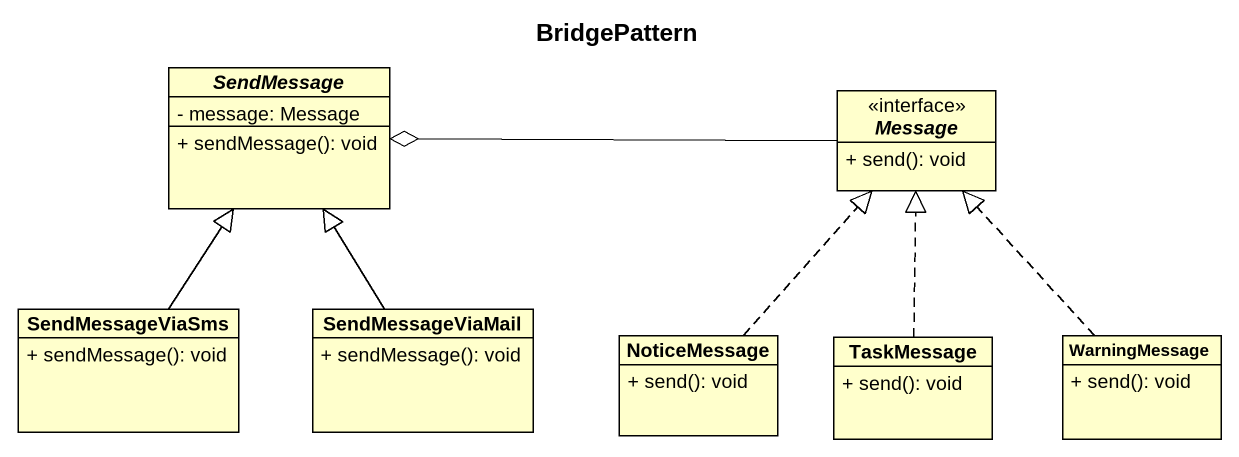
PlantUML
@startuml
title BridgePattern
hide circle
hide empty members
skinparam classAttributeIconSize 0
abstract class SendMessage {
  - message: Message
  + sendMessage(): void
}
interface Message <<interface>> {
  + send(): void
}
class SendMessageViaSms {
  + sendMessage(): void
}
class SendMessageViaMail {
  + sendMessage(): void
}
class NoticeMessage {
  + send(): void
}
class TaskMessage {
  + send(): void
}
class WarningMessage {
  + send(): void
}
Message -left-o SendMessage
SendMessageViaSms -up-|> SendMessage
SendMessageViaMail -up-|> SendMessage
NoticeMessage .up.|> Message
TaskMessage .up.|> Message
WarningMessage .up.|> Message
@enduml
